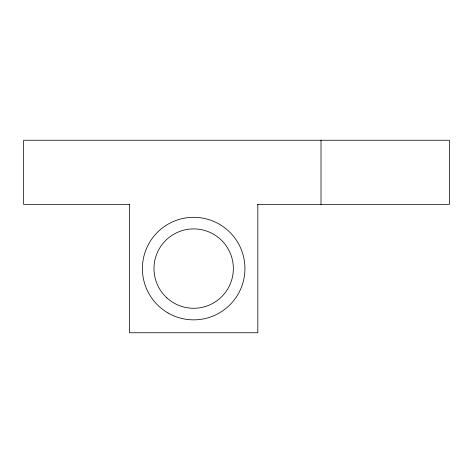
<?xml version="1.0" encoding="UTF-8"?>
<svg xmlns="http://www.w3.org/2000/svg" width="473" height="473" viewBox="0 0 473 473"><rect width="100%" height="100%" fill="white"/><g stroke="black" fill="none" stroke-linecap="round" stroke-linejoin="round"><path stroke-width="0.71" d="M129.862 204.413L23.65 204.413L23.65 140.245L449.35 140.245L449.35 204.413L257.537 204.413M321.013 140.245L321.013 204.413M257.832 204.413L257.832 332.755L129.496 332.755L129.496 204.413M168.033 312.984A51.267 51.267 0 0 0 244.937 268.587A51.267 51.267 0 0 0 168.033 224.184A51.267 51.267 0 0 0 168.033 312.984M166.987 297.972A39.691 39.691 0 0 0 232.456 276.995A39.691 39.691 0 0 0 181.555 230.789A39.691 39.691 0 0 0 166.987 297.972"/></g></svg>
